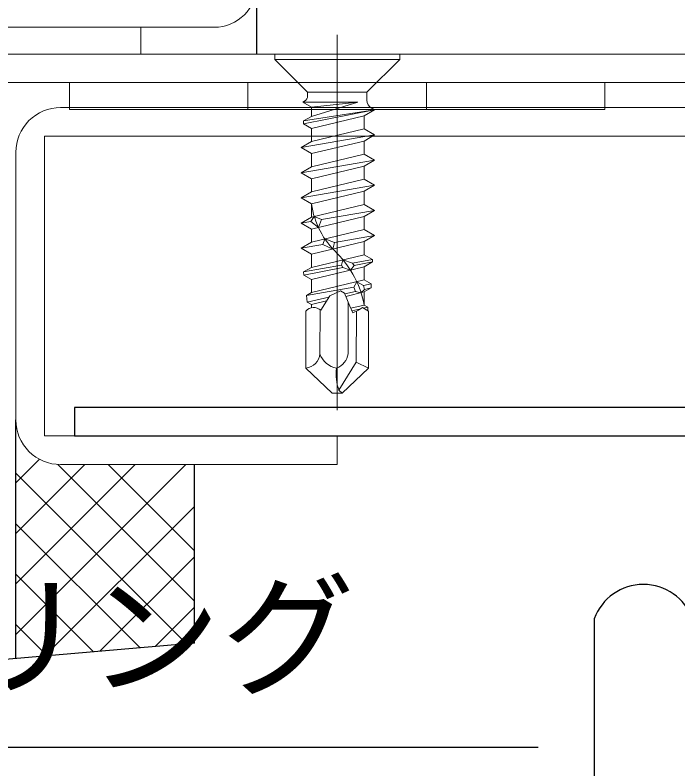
# Model space of a CAD drawing. Units: millimetres, scale not verified. Extents: x -437 to 438, y -281 to 279.
# Drawn here: x -329.85 to -292.71, y -227.96 to -185.72 of the extents above; entities that cross this region are included whole.
import ezdxf
from ezdxf.enums import TextEntityAlignment as Align

# ---------------------------------------------------------------- set-up
doc = ezdxf.new("R2010")
doc.units = ezdxf.units.MM
doc.header["$LTSCALE"] = 2
for name, color, linetype, lineweight in [('0-2_YKK_11', 211, 'Continuous', 18), ('0-3_YKK_11E', 4, 'Continuous', 18), ('0-5_YKK_13', 4, 'Continuous', 18)]:
    doc.layers.add(name, color=color, linetype=linetype, lineweight=lineweight)
for name, color, linetype in [('0-4_YKK_12', 2, 'Continuous'), ('0-7_YKK_D', 6, 'Continuous'), ('0-9_YSS_K', 3, 'Continuous')]:
    doc.layers.add(name, color=color, linetype=linetype)
doc.styles.add('ＭＳ ゴシック', font='')
doc.styles.get('ＭＳ ゴシック').set_extended_font_data('MS Gothic')

msp = doc.modelspace()

# ---------------------------------------------------------------- linework, layer by layer
at = {"layer": '0-2_YKK_11'}
msp.add_lwpolyline([(-364.4, -202.908), (-356.8, -202.908), (-356.8, -201.408), (-365.3, -201.408), (-365.3, -186.408), (-318.7, -186.408)], dxfattribs=at)
at = {"layer": '0-2_YKK_11', "color": 1}
msp.add_lwpolyline([(-351.8, -189.508), (-287.8, -189.508), (-287.8, -187.908), (-351.8, -187.908)], close=True, dxfattribs=at)
at = {"layer": '0-2_YKK_11'}
msp.add_arc((-318.7, -184.008), 2.4, 270, 360, dxfattribs=at)
at = {"layer": '0-3_YKK_11E'}
for p, q in [((-287.8, -190.908), (-327.3, -190.908)), ((-329.8, -193.408), (-329.8, -208.408))]:
    msp.add_line(p, q, dxfattribs=at)
msp.add_lwpolyline([(-327.3, -210.908), (-311.8, -210.908), (-311.8, -209.308), (-328.2, -209.308), (-328.2, -192.508), (-288.7, -192.508)], dxfattribs=at)
for centre, start, end in [((-327.3, -193.408), 90, 180.0003), ((-327.3, -208.408), 179.9999, 270)]:
    msp.add_arc(centre, 2.5, start, end, dxfattribs=at)
at = {"layer": '0-4_YKK_12'}
msp.add_line((-316.3, -187.908), (-316.3, -184.008), dxfattribs=at)
at = {"layer": '0-5_YKK_13'}
for p, q in [((-322.8, -186.408), (-352.8, -186.408)), ((-322.8, -187.908), (-322.8, -186.408)), ((-311.8, -186.823), (-311.8, -207.852)), ((-322.8, -187.908), (-352.8, -187.908)), ((-315.3, -187.908), (-308.3, -187.908)), ((-315.3, -188.208), (-315.3, -187.908)), ((-308.3, -188.208), (-308.3, -187.908)), ((-315.3, -188.208), (-308.3, -188.208)), ((-315.3, -188.208), (-313.46, -190.048)), ((-308.3, -188.208), (-310.14, -190.048)), ((-326.8, -189.508), (-326.8, -191.008)), ((-296.8, -189.508), (-326.8, -189.508)), ((-316.8, -191.008), (-316.8, -189.508)), ((-306.8, -189.508), (-306.8, -191.008)), ((-296.8, -191.008), (-296.8, -189.508)), ((-313.46, -190.048), (-310.14, -190.048)), ((-313.46, -190.049), (-313.46, -190.251)), ((-310.14, -190.048), (-310.14, -190.495)), ((-313.731, -190.601), (-313.627, -190.54)), ((-313.731, -190.601), (-313.244, -190.882)), ((-310.652, -190.601), (-313.244, -191.399)), ((-313.244, -190.882), (-313.244, -191.399)), ((-296.8, -191.008), (-326.8, -191.008)), ((-309.709, -191.032), (-310.294, -191.37)), ((-309.709, -191.032), (-309.89, -190.928)), ((-313.691, -191.657), (-313.244, -191.399)), ((-313.244, -192.075), (-310.294, -191.37)), ((-310.294, -191.37), (-310.294, -192.104)), ((-313.691, -191.817), (-313.244, -192.075)), ((-313.244, -192.075), (-313.244, -192.809)), ((-313.244, -192.809), (-310.294, -192.104)), ((-309.709, -192.442), (-310.294, -192.104)), ((-309.709, -192.442), (-313.829, -193.147)), ((-309.709, -192.442), (-310.294, -192.78)), ((-313.829, -193.147), (-313.244, -192.809)), ((-313.244, -193.485), (-310.294, -192.78)), ((-310.294, -192.78), (-310.294, -193.514)), ((-313.829, -193.147), (-313.244, -193.485)), ((-309.709, -193.852), (-313.829, -194.557)), ((-313.244, -193.485), (-313.244, -194.219)), ((-313.244, -194.219), (-310.294, -193.514)), ((-309.709, -193.852), (-310.294, -193.514)), ((-309.709, -193.852), (-310.294, -194.19)), ((-313.829, -194.557), (-313.244, -194.219)), ((-313.244, -194.895), (-310.294, -194.19)), ((-310.294, -194.19), (-310.294, -194.924)), ((-313.829, -194.557), (-313.244, -194.895)), ((-313.244, -194.895), (-313.244, -195.629)), ((-313.244, -195.629), (-310.294, -194.924)), ((-309.709, -195.262), (-310.294, -194.924)), ((-309.709, -195.262), (-313.829, -195.967)), ((-309.709, -195.262), (-310.294, -195.6)), ((-313.829, -195.967), (-313.244, -195.629)), ((-313.829, -195.967), (-313.244, -196.305)), ((-313.244, -196.305), (-310.294, -195.6)), ((-310.294, -195.6), (-310.294, -196.334)), ((-313.244, -196.305), (-313.244, -197.039)), ((-313.244, -197.039), (-310.294, -196.334)), ((-309.709, -196.672), (-310.294, -196.334)), ((-309.709, -196.672), (-312.685, -197.181)), ((-309.709, -196.672), (-310.294, -197.01)), ((-313.829, -197.377), (-313.244, -197.039)), ((-313.244, -197.715), (-310.294, -197.01)), ((-310.294, -197.01), (-310.294, -197.744)), ((-313.274, -197.282), (-313.829, -197.377)), ((-313.829, -197.377), (-313.244, -197.715)), ((-313.244, -197.715), (-313.244, -198.449)), ((-313.244, -198.449), (-310.294, -197.744)), ((-309.709, -198.082), (-311.951, -198.466)), ((-309.709, -198.082), (-310.294, -197.744)), ((-309.709, -198.082), (-310.294, -198.42)), ((-313.829, -198.787), (-313.244, -198.449)), ((-313.244, -199.125), (-310.294, -198.42)), ((-310.294, -198.42), (-310.294, -199.154)), ((-312.607, -198.578), (-313.829, -198.787)), ((-313.829, -198.787), (-313.244, -199.125)), ((-313.244, -199.125), (-313.244, -199.859)), ((-313.244, -199.859), (-310.294, -199.154)), ((-309.829, -199.423), (-310.294, -199.154)), ((-310.943, -199.623), (-309.829, -199.423)), ((-309.817, -199.554), (-310.294, -199.83)), ((-313.69, -200.117), (-313.244, -199.859)), ((-311.486, -199.872), (-313.671, -200.288)), ((-313.244, -200.535), (-310.294, -199.83)), ((-310.294, -199.83), (-310.294, -200.564)), ((-313.671, -200.288), (-313.244, -200.535)), ((-313.244, -200.535), (-313.244, -201.269)), ((-313.244, -201.269), (-310.294, -200.564)), ((-309.9, -200.792), (-310.294, -200.564)), ((-310.337, -200.869), (-309.9, -200.792)), ((-309.897, -201.011), (-310.294, -201.24)), ((-313.524, -201.431), (-313.244, -201.269)), ((-310.782, -201.206), (-311.38, -201.338)), ((-311.32, -201.485), (-310.294, -201.24)), ((-310.294, -201.24), (-310.294, -201.974)), ((-312.266, -201.534), (-313.488, -201.804)), ((-313.488, -201.804), (-313.244, -201.945)), ((-313.244, -201.945), (-312.397, -201.742)), ((-311.182, -204.701), (-311.182, -201.818)), ((-313.244, -201.945), (-313.244, -202.124)), ((-312.754, -202.241), (-312.774, -204.701)), ((-310.294, -201.974), (-311.04, -202.153)), ((-310.482, -202.181), (-310.981, -202.287)), ((-310.048, -202.309), (-310.387, -202.115)), ((-310.082, -202.096), (-310.328, -202.149)), ((-310.082, -202.096), (-310.294, -201.974)), ((-310.082, -202.096), (-310.09, -202.285))]:
    msp.add_line(p, q, dxfattribs=at)
for points in [[(-313.731, -190.601), (-310.652, -190.601), (-313.244, -190.882)], [(-313.089, -197.002), (-313.274, -197.282), (-312.853, -197.621)], [(-313.089, -197.002), (-312.685, -197.181), (-312.853, -197.621)], [(-313.671, -200.288), (-313.69, -200.117), (-311.567, -199.735)], [(-309.829, -199.423), (-309.817, -199.554), (-310.851, -199.751)], [(-313.488, -201.804), (-313.524, -201.431), (-310.87, -200.963)], [(-309.9, -200.792), (-309.897, -201.011), (-310.271, -201.093)], [(-312.727, -202.265), (-312.212, -201.449), (-311.611, -201.17), (-311.396, -201.299), (-311.095, -202.029), (-310.924, -202.415), (-310.602, -202.265), (-310.387, -202.115)], [(-311.8, -206.908), (-312.075, -206.908), (-313.552, -205.509), (-313.553, -202.309)], [(-311.8, -206.908), (-311.525, -206.908), (-310.047, -205.509), (-310.047, -202.309)], [(-310.047, -205.509), (-310.739, -205.169), (-310.726, -202.323)], [(-310.739, -205.169), (-311.706, -206.747), (-311.525, -206.908)]]:
    msp.add_lwpolyline(points, dxfattribs=at)
for points in [[(-313.691, -191.817), (-313.691, -191.657), (-309.709, -191.032)], [(-312.489, -198.269), (-311.951, -198.466), (-312.041, -198.837), (-312.607, -198.578)], [(-311.478, -199.437), (-310.943, -199.623), (-310.851, -199.751), (-311.061, -200.013), (-311.486, -199.872), (-311.567, -199.735)], [(-310.709, -200.663), (-310.337, -200.869), (-310.271, -201.093), (-310.469, -201.281), (-310.782, -201.206), (-310.87, -200.963)]]:
    msp.add_lwpolyline(points, close=True, dxfattribs=at)
for centre, radius, start, end in [((-313.793, -190.251), 0.333, 300.001, 360), ((-309.64, -190.495), 0.5, 180, 239.9986), ((-308.56, -195.631), 4.732, 188.1881, 226.7913), ((-315.771, -202.985), 5.57, 10.4596, 44.5194), ((-313.119, -202.683), 0.573, 46.9067, 139.242), ((-313.673, -204.614), 0.903, 277.6886, 354.4873), ((-311.595, -204.279), 1.253, 199.6875, 259.0799), ((-312.245, -204.512), 1.079, 292.4924, 349.9194), ((-309.363, -205.883), 2.497, 171.4011, 200.2638)]:
    msp.add_arc(centre, radius, start, end, dxfattribs=at)
at = {"layer": '0-7_YKK_D'}
msp.add_lwpolyline([(-356.8, -213.896), (-355.337, -215.984), (-347.802, -226.746), (-300.543, -226.746)], dxfattribs=at)
at = {"layer": '0-9_YSS_K'}
for p, q in [((-253.519, -207.708), (-326.519, -207.708)), ((-326.519, -207.708), (-326.519, -209.308)), ((-329.8, -221.783), (-329.8, -208.408)), ((-326.519, -209.308), (-253.519, -209.308)), ((-329.8, -211.937), (-328.476, -210.614)), ((-329.8, -217.594), (-323.114, -210.908)), ((-329.8, -220.423), (-320.285, -210.908)), ((-329.8, -214.766), (-325.942, -210.908)), ((-319.8, -218.565), (-327.457, -210.908)), ((-319.8, -215.736), (-324.628, -210.908)), ((-319.8, -220.908), (-319.8, -210.908)), ((-320.246, -220.947), (-329.8, -211.393)), ((-328.191, -221.642), (-319.8, -213.251)), ((-322.847, -221.174), (-329.8, -214.222)), ((-325.091, -221.371), (-319.8, -216.079)), ((-325.448, -221.402), (-329.8, -217.05)), ((-321.992, -221.1), (-319.8, -218.908)), ((-297.4, -219.549), (-297.4, -246.2)), ((-328.049, -221.63), (-329.8, -219.878)), ((-319.8, -220.908), (-379.8, -226.157))]:
    msp.add_line(p, q, dxfattribs=at)
msp.add_arc((-294.65, -220.549), 2.926, 19.9831, 160.0169, dxfattribs=at)

# ---------------------------------------------------------------- texts
at = {"layer": '0-7_YKK_D', "style": 'ＭＳ ゴシック'}
msp.add_text('シーリング', height=5.499, dxfattribs=at).set_placement((-348.313, -224.894), align=Align.BOTTOM_LEFT)

doc.saveas('drawing.dxf')
